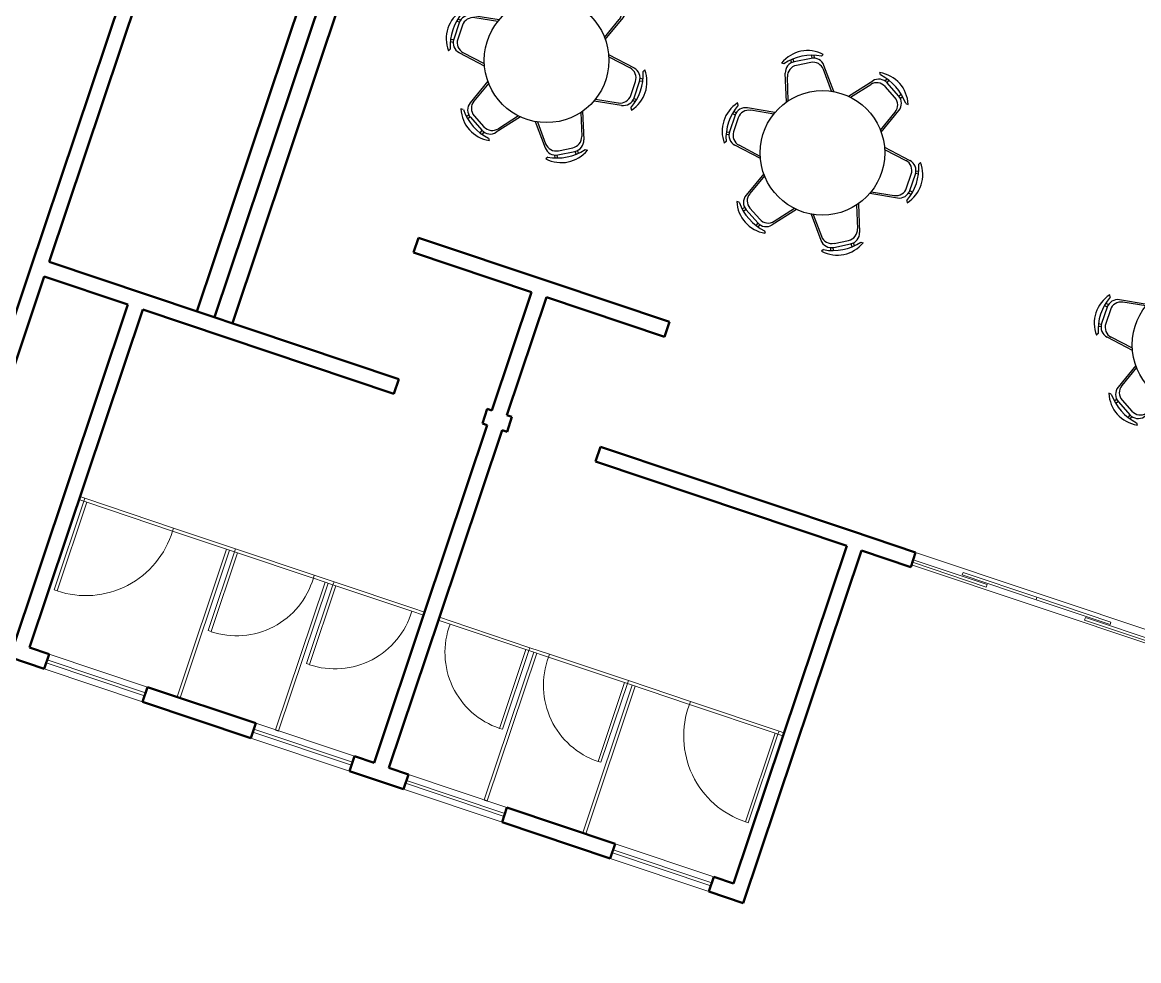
# Model space of a CAD drawing. Header units: metres. Extents: x 263639 to 269142, y 7370519 to 7372711.
# Drawn here: x 265376.18 to 265386.93, y 7371441.92 to 7371450.96 of the extents above; entities that cross this region are included whole.
import ezdxf

# ---------------------------------------------------------------- set-up
doc = ezdxf.new("R2010")
doc.units = ezdxf.units.M
doc.layers.add('B-FURNITURE', color=22, linetype='Continuous')
for name, color, linetype, lineweight in [('Esq__0.05', 2, 'Continuous', 5), ('Esq__0.1', 134, 'Continuous', 15), ('Parede', 6, 'Continuous', 50)]:
    doc.layers.add(name, color=color, linetype=linetype, lineweight=lineweight)

# ---------------------------------------------------------------- blocks, each defined once
blk = doc.blocks.new('A$C04CB22A3')
at = {"layer": 'B-FURNITURE', "color": 33}
for p, q in [((-0.192, 0.915), (-0.213, 0.926)), ((-0.124, 0.937), (-0.12, 0.909)), ((-0.101, 0.942), (-0.096, 0.913)), ((0.075, 0.913), (-0.091, 0.913)), ((0.084, 0.942), (0.08, 0.913)), ((0.107, 0.937), (0.103, 0.909)), ((0.176, 0.915), (0.196, 0.927)), ((-0.242, 0.549), (-0.198, 0.822)), ((0.224, 0.557), (0.181, 0.822)), ((0.696, 0.624), (0.695, 0.647)), ((-0.774, 0.544), (-0.751, 0.525)), ((-0.758, 0.562), (-0.736, 0.544)), ((-0.705, 0.61), (-0.705, 0.634)), ((-0.37, 0.472), (-0.621, 0.568)), ((0.355, 0.484), (0.613, 0.583)), ((0.75, 0.576), (0.727, 0.559)), ((0.766, 0.558), (0.742, 0.54)), ((-0.753, 0.521), (-0.836, 0.377)), ((0.828, 0.392), (0.745, 0.536)), ((-0.874, 0.361), (-0.847, 0.351)), ((-0.866, 0.384), (-0.839, 0.373)), ((0.858, 0.399), (0.83, 0.387)), ((0.865, 0.376), (0.839, 0.365)), ((-0.889, 0.291), (-0.908, 0.278)), ((-0.596, 0.065), (-0.811, 0.24)), ((0.594, 0.084), (0.803, 0.254)), ((0.88, 0.306), (0.901, 0.294)), ((-0.594, -0.084), (-0.803, -0.254)), ((0.596, -0.065), (0.811, -0.24)), ((-0.88, -0.306), (-0.901, -0.294)), ((0.889, -0.291), (0.908, -0.278)), ((-0.865, -0.376), (-0.839, -0.365)), ((-0.858, -0.399), (-0.83, -0.387)), ((-0.828, -0.392), (-0.745, -0.536)), ((0.753, -0.521), (0.836, -0.377)), ((0.866, -0.384), (0.839, -0.373)), ((0.874, -0.361), (0.847, -0.351)), ((-0.355, -0.484), (-0.613, -0.583)), ((0.37, -0.472), (0.621, -0.568)), ((0.774, -0.544), (0.751, -0.525)), ((-0.766, -0.558), (-0.742, -0.54)), ((-0.75, -0.576), (-0.727, -0.559)), ((-0.696, -0.624), (-0.695, -0.647)), ((-0.224, -0.557), (-0.181, -0.822)), ((0.242, -0.549), (0.198, -0.822)), ((0.705, -0.61), (0.705, -0.634)), ((0.758, -0.562), (0.736, -0.544)), ((-0.176, -0.915), (-0.196, -0.927)), ((-0.107, -0.937), (-0.103, -0.909)), ((-0.084, -0.942), (-0.08, -0.913)), ((-0.075, -0.913), (0.091, -0.913)), ((0.101, -0.942), (0.096, -0.913)), ((0.124, -0.937), (0.12, -0.909)), ((0.192, -0.915), (0.213, -0.926))]:
    blk.add_line(p, q, dxfattribs=at)
at = {"layer": 'B-FURNITURE', "color": 253}
for p, q in [((0.062, 0.876), (-0.079, 0.876)), ((-0.222, 0.557), (-0.186, 0.785)), ((0.205, 0.564), (0.169, 0.785)), ((-0.386, 0.459), (-0.595, 0.539)), ((0.371, 0.471), (0.587, 0.553)), ((-0.727, 0.492), (-0.798, 0.369)), ((0.79, 0.384), (0.719, 0.506)), ((-0.594, 0.086), (-0.773, 0.231)), ((0.591, 0.105), (0.764, 0.246)), ((-0.591, -0.105), (-0.764, -0.246)), ((0.594, -0.086), (0.773, -0.231)), ((-0.79, -0.384), (-0.719, -0.506)), ((0.727, -0.492), (0.798, -0.369)), ((-0.371, -0.471), (-0.587, -0.553)), ((0.386, -0.459), (0.595, -0.539)), ((-0.205, -0.564), (-0.169, -0.785)), ((0.222, -0.557), (0.186, -0.785)), ((-0.062, -0.876), (0.079, -0.876))]:
    blk.add_line(p, q, dxfattribs=at)
at = {"layer": 'B-FURNITURE', "color": 33}
blk.add_circle((0, 0), 0.6, dxfattribs=at)
for centre, radius, start, end in [((-0.008, 0.676), 0.323, 50.9028, 129.4863), ((-0.091, 0.805), 0.108, 90, 170.8763), ((-0.008, 0.463), 0.488, 67.8591, 112.1409), ((0.075, 0.805), 0.108, 9.1237, 90), ((0.582, 0.345), 0.323, 350.9028, 69.4863), ((-0.59, 0.332), 0.323, 110.9028, 189.4863), ((-0.405, 0.224), 0.488, 127.8591, 172.1409), ((-0.66, 0.467), 0.108, 69.1237, 150), ((0.651, 0.482), 0.108, 30, 110.8763), ((0.397, 0.239), 0.488, 7.8591, 52.1409), ((-0.743, 0.323), 0.108, 150, 230.8763), ((0.735, 0.338), 0.108, 309.1237, 30), ((-0.582, -0.345), 0.323, 170.9028, 249.4863), ((-0.397, -0.239), 0.488, 187.8591, 232.1409), ((-0.735, -0.338), 0.108, 129.1237, 210), ((0.59, -0.332), 0.323, 290.9028, 9.4863), ((0.405, -0.224), 0.488, 307.8591, 352.1409), ((0.743, -0.323), 0.108, 330, 50.8763), ((-0.651, -0.482), 0.108, 210, 290.8763), ((0.66, -0.467), 0.108, 249.1237, 330), ((-0.075, -0.805), 0.108, 189.1237, 270), ((0.091, -0.805), 0.108, 270, 350.8763), ((0.008, -0.676), 0.323, 230.9028, 309.4863), ((0.008, -0.463), 0.488, 247.8591, 292.1409)]:
    blk.add_arc(centre, radius, start, end, dxfattribs=at)
at = {"layer": 'B-FURNITURE', "color": 253}
for centre, start, end in [((-0.079, 0.768), 90, 170.8763), ((0.062, 0.768), 9.1237, 90), ((-0.634, 0.438), 69.1237, 150), ((0.625, 0.452), 30, 110.8763), ((-0.704, 0.315), 150, 230.8763), ((0.696, 0.33), 309.1237, 30), ((-0.696, -0.33), 129.1237, 210), ((0.704, -0.315), 330, 50.8763), ((-0.625, -0.452), 210, 290.8763), ((0.634, -0.438), 249.1237, 330), ((-0.062, -0.768), 189.1237, 270), ((0.079, -0.768), 270, 350.8763)]:
    blk.add_arc(centre, 0.108, start, end, dxfattribs=at)

msp = doc.modelspace()

# ---------------------------------------------------------------- linework, layer by layer
for p, q in [((265378.618, 7371444.144), (265378.647, 7371444.135)), ((265380.628, 7371443.47), (265380.657, 7371443.46))]:
    msp.add_line(p, q)
msp.add_lwpolyline([(265380.826, 7371443.335), (265380.826, 7371443.335)])
at = {"layer": 'Esq__0.05'}
for p, q in [((265378.223, 7371445.859), (265378.232, 7371445.887)), ((265387.152, 7371445.058), (265384.781, 7371445.853)), ((265387.112, 7371444.94), (265384.742, 7371445.734)), ((265378.982, 7371445.604), (265378.991, 7371445.633)), ((265379.171, 7371445.541), (265379.181, 7371445.569)), ((265381.058, 7371444.908), (265381.067, 7371444.936)), ((265381.247, 7371444.845), (265381.256, 7371444.873)), ((265382.006, 7371444.59), (265382.015, 7371444.619))]:
    msp.add_line(p, q, dxfattribs=at)
for points in [[(265376.772, 7371446.345), (265376.782, 7371446.374)], [(265376.782, 7371446.374), (265377.635, 7371446.088)], [(265376.801, 7371446.336), (265377.626, 7371446.059)], [(265377.626, 7371446.059), (265377.635, 7371446.088)], [(265377.626, 7371446.059), (265377.635, 7371446.088)], [(265378.232, 7371445.887), (265378.991, 7371445.633)], [(265378.223, 7371445.859), (265378.981, 7371445.604)], [(265379.181, 7371445.569), (265379.939, 7371445.315)], [(265379.171, 7371445.541), (265379.929, 7371445.286)], [(265381.058, 7371444.908), (265380.299, 7371445.162)], [(265381.067, 7371444.936), (265380.309, 7371445.191)], [(265377.386, 7371444.557), (265376.438, 7371444.875)], [(265382.006, 7371444.59), (265381.247, 7371444.844)], [(265382.015, 7371444.619), (265381.257, 7371444.873)], [(265376.39, 7371444.733), (265377.338, 7371444.415)], [(265382.603, 7371444.39), (265382.613, 7371444.418)], [(265383.428, 7371444.113), (265382.603, 7371444.39)], [(265383.466, 7371444.132), (265382.613, 7371444.418)], [(265379.377, 7371443.89), (265378.429, 7371444.208)], [(265378.381, 7371444.066), (265379.329, 7371443.748)], [(265383.456, 7371444.104), (265383.466, 7371444.132)], [(265380.846, 7371443.397), (265379.898, 7371443.715)], [(265379.85, 7371443.573), (265380.799, 7371443.255)], [(265382.837, 7371442.729), (265381.889, 7371443.047)], [(265381.841, 7371442.905), (265382.79, 7371442.587)]]:
    msp.add_lwpolyline(points, dxfattribs=at)
for centre, radius, start, end in [((265376.791, 7371446.308), 0.871, 251.4592, 343.4013), ((265378.242, 7371445.821), 0.771, 251.4592, 343.6486), ((265379.19, 7371445.503), 0.771, 251.4592, 343.6486), ((265381.02, 7371444.89), 0.771, 159.2699, 251.4592), ((265381.968, 7371444.572), 0.771, 159.2699, 251.4592), ((265383.419, 7371444.085), 0.871, 159.5172, 251.4592)]:
    msp.add_arc(centre, radius, start, end, dxfattribs=at)
at = {"layer": 'Esq__0.1'}
for points in [[(265376.772, 7371446.345), (265376.486, 7371445.492), (265376.515, 7371445.482), (265376.801, 7371446.336), (265376.772, 7371446.345)], [(265376.772, 7371446.345), (265376.725, 7371446.361)], [(265376.782, 7371446.374), (265376.734, 7371446.39)], [(265378.223, 7371445.859), (265377.626, 7371446.059)], [(265378.232, 7371445.887), (265377.635, 7371446.088)], [(265377.67, 7371444.462), (265378.147, 7371445.884)], [(265377.699, 7371444.453), (265378.175, 7371445.875)], [(265378.223, 7371445.859), (265377.969, 7371445.1), (265377.997, 7371445.091), (265378.251, 7371445.849), (265378.223, 7371445.859)], [(265378.618, 7371444.144), (265379.095, 7371445.566)], [(265378.647, 7371444.135), (265379.124, 7371445.557)], [(265379.171, 7371445.541), (265378.982, 7371445.604)], [(265379.181, 7371445.569), (265378.991, 7371445.633)], [(265379.171, 7371445.541), (265378.917, 7371444.782), (265378.945, 7371444.773), (265379.199, 7371445.531), (265379.171, 7371445.541)], [(265380.043, 7371445.248), (265379.929, 7371445.286)], [(265380.053, 7371445.277), (265379.939, 7371445.315)], [(265380.195, 7371445.229), (265380.309, 7371445.191)], [(265380.185, 7371445.201), (265380.299, 7371445.162)], [(265381.058, 7371444.908), (265380.803, 7371444.15), (265380.775, 7371444.159), (265381.029, 7371444.918), (265381.058, 7371444.908)], [(265381.058, 7371444.908), (265381.247, 7371444.845)], [(265381.067, 7371444.936), (265381.256, 7371444.873)], [(265377.367, 7371444.501), (265376.418, 7371444.819)], [(265380.628, 7371443.47), (265381.105, 7371444.892)], [(265380.657, 7371443.46), (265381.134, 7371444.883)], [(265376.409, 7371444.79), (265377.357, 7371444.472)], [(265382.006, 7371444.59), (265381.751, 7371443.832), (265381.723, 7371443.841), (265381.977, 7371444.6), (265382.006, 7371444.59)], [(265382.006, 7371444.59), (265382.603, 7371444.39)], [(265382.015, 7371444.619), (265382.613, 7371444.418)], [(265381.576, 7371443.152), (265382.053, 7371444.574)], [(265381.605, 7371443.142), (265382.082, 7371444.565)], [(265378.4, 7371444.122), (265379.348, 7371443.804)], [(265379.358, 7371443.833), (265378.409, 7371444.151)], [(265383.456, 7371444.104), (265383.17, 7371443.25), (265383.142, 7371443.26), (265383.428, 7371444.113), (265383.456, 7371444.104)], [(265383.456, 7371444.104), (265383.504, 7371444.088)], [(265383.466, 7371444.132), (265383.513, 7371444.116)], [(265379.869, 7371443.63), (265380.818, 7371443.312)], [(265380.827, 7371443.34), (265379.879, 7371443.658)], [(265382.818, 7371442.672), (265381.87, 7371442.99)], [(265381.861, 7371442.962), (265382.809, 7371442.644)]]:
    msp.add_lwpolyline(points, dxfattribs=at)
for points in [[(265384.75, 7371445.758), (265385.461, 7371445.52), (265385.469, 7371445.544), (265384.758, 7371445.782)], [(265385.231, 7371445.636), (265385.942, 7371445.398), (265385.95, 7371445.422), (265385.239, 7371445.66)], [(265385.942, 7371445.398), (265386.654, 7371445.159), (265386.662, 7371445.183), (265385.95, 7371445.421)], [(265386.408, 7371445.202), (265387.12, 7371444.964), (265387.127, 7371444.988), (265386.416, 7371445.226)]]:
    msp.add_lwpolyline(points, close=True, dxfattribs=at)
at = {"layer": 'Parede'}
for p, q in [((265376.248, 7371448.557), (265379.937, 7371459.555)), ((265376.438, 7371448.651), (265380.031, 7371459.365)), ((265377.86, 7371448.174), (265381.072, 7371457.75)), ((265378.031, 7371448.117), (265381.243, 7371457.693)), ((265378.202, 7371448.06), (265381.413, 7371457.636)), ((265379.804, 7371447.522), (265376.438, 7371448.651)), ((265373.691, 7371440.931), (265376.248, 7371448.557)), ((265373.835, 7371440.888), (265376.391, 7371448.509)), ((265377.196, 7371448.239), (265376.391, 7371448.509)), ((265381.273, 7371448.454), (265382.411, 7371448.072)), ((265380.702, 7371447.221), (265381.083, 7371448.359)), ((265377.196, 7371448.239), (265376.058, 7371444.845)), ((265380.844, 7371447.174), (265381.226, 7371448.311)), ((265381.226, 7371448.311), (265382.363, 7371447.93)), ((265377.339, 7371448.191), (265376.248, 7371444.939)), ((265379.756, 7371447.38), (265377.339, 7371448.191)), ((265379.804, 7371447.522), (265379.756, 7371447.38)), ((265380.61, 7371447.094), (265380.657, 7371447.236)), ((265380.702, 7371447.221), (265380.657, 7371447.236)), ((265380.894, 7371447.157), (265380.844, 7371447.174)), ((265380.053, 7371445.277), (265380.657, 7371447.078)), ((265380.657, 7371447.078), (265380.61, 7371447.094)), ((265380.847, 7371447.015), (265380.894, 7371447.157)), ((265380.195, 7371445.229), (265380.799, 7371447.03)), ((265380.847, 7371447.015), (265380.799, 7371447.03)), ((265381.7, 7371446.728), (265381.748, 7371446.871)), ((265384.165, 7371446.06), (265381.748, 7371446.871)), ((265384.118, 7371445.917), (265381.7, 7371446.728)), ((265383.027, 7371442.666), (265384.118, 7371445.917)), ((265383.121, 7371442.476), (265384.26, 7371445.87)), ((265380.053, 7371445.277), (265379.566, 7371443.826)), ((265380.195, 7371445.229), (265379.708, 7371443.778)), ((265376.248, 7371444.939), (265376.438, 7371444.875)), ((265376.058, 7371444.845), (265376.39, 7371444.733)), ((265377.386, 7371444.557), (265378.429, 7371444.208)), ((265377.338, 7371444.415), (265378.381, 7371444.066)), ((265379.377, 7371443.89), (265379.566, 7371443.826)), ((265379.329, 7371443.748), (265379.85, 7371443.573)), ((265379.708, 7371443.778), (265379.898, 7371443.715)), ((265380.846, 7371443.397), (265381.889, 7371443.047)), ((265380.799, 7371443.255), (265381.841, 7371442.905)), ((265382.837, 7371442.729), (265383.027, 7371442.666)), ((265382.79, 7371442.587), (265383.121, 7371442.476))]:
    msp.add_line(p, q, dxfattribs=at)
for points in [[(265379.946, 7371448.741), (265379.993, 7371448.883)], [(265381.273, 7371448.454), (265379.993, 7371448.883)], [(265381.083, 7371448.359), (265379.946, 7371448.741)], [(265382.363, 7371447.93), (265382.411, 7371448.072)], [(265384.165, 7371446.06), (265384.781, 7371445.853)], [(265384.26, 7371445.87), (265384.734, 7371445.711)], [(265384.734, 7371445.711), (265384.781, 7371445.853)], [(265376.438, 7371444.875), (265376.39, 7371444.733)], [(265377.338, 7371444.415), (265377.386, 7371444.557)], [(265378.381, 7371444.066), (265378.429, 7371444.208)], [(265379.329, 7371443.748), (265379.377, 7371443.89)], [(265379.898, 7371443.715), (265379.85, 7371443.573)], [(265380.846, 7371443.397), (265380.799, 7371443.255)], [(265381.841, 7371442.905), (265381.889, 7371443.047)], [(265382.837, 7371442.729), (265382.79, 7371442.587)]]:
    msp.add_lwpolyline(points, dxfattribs=at)

# ---------------------------------------------------------------- block references
at = {"rotation": 71.45923321351376}
for p in [(265381.228, 7371450.591), (265383.884, 7371449.7), (265387.467, 7371447.852)]:
    msp.add_blockref('A$C04CB22A3', p, dxfattribs=at)

doc.saveas('drawing.dxf')
